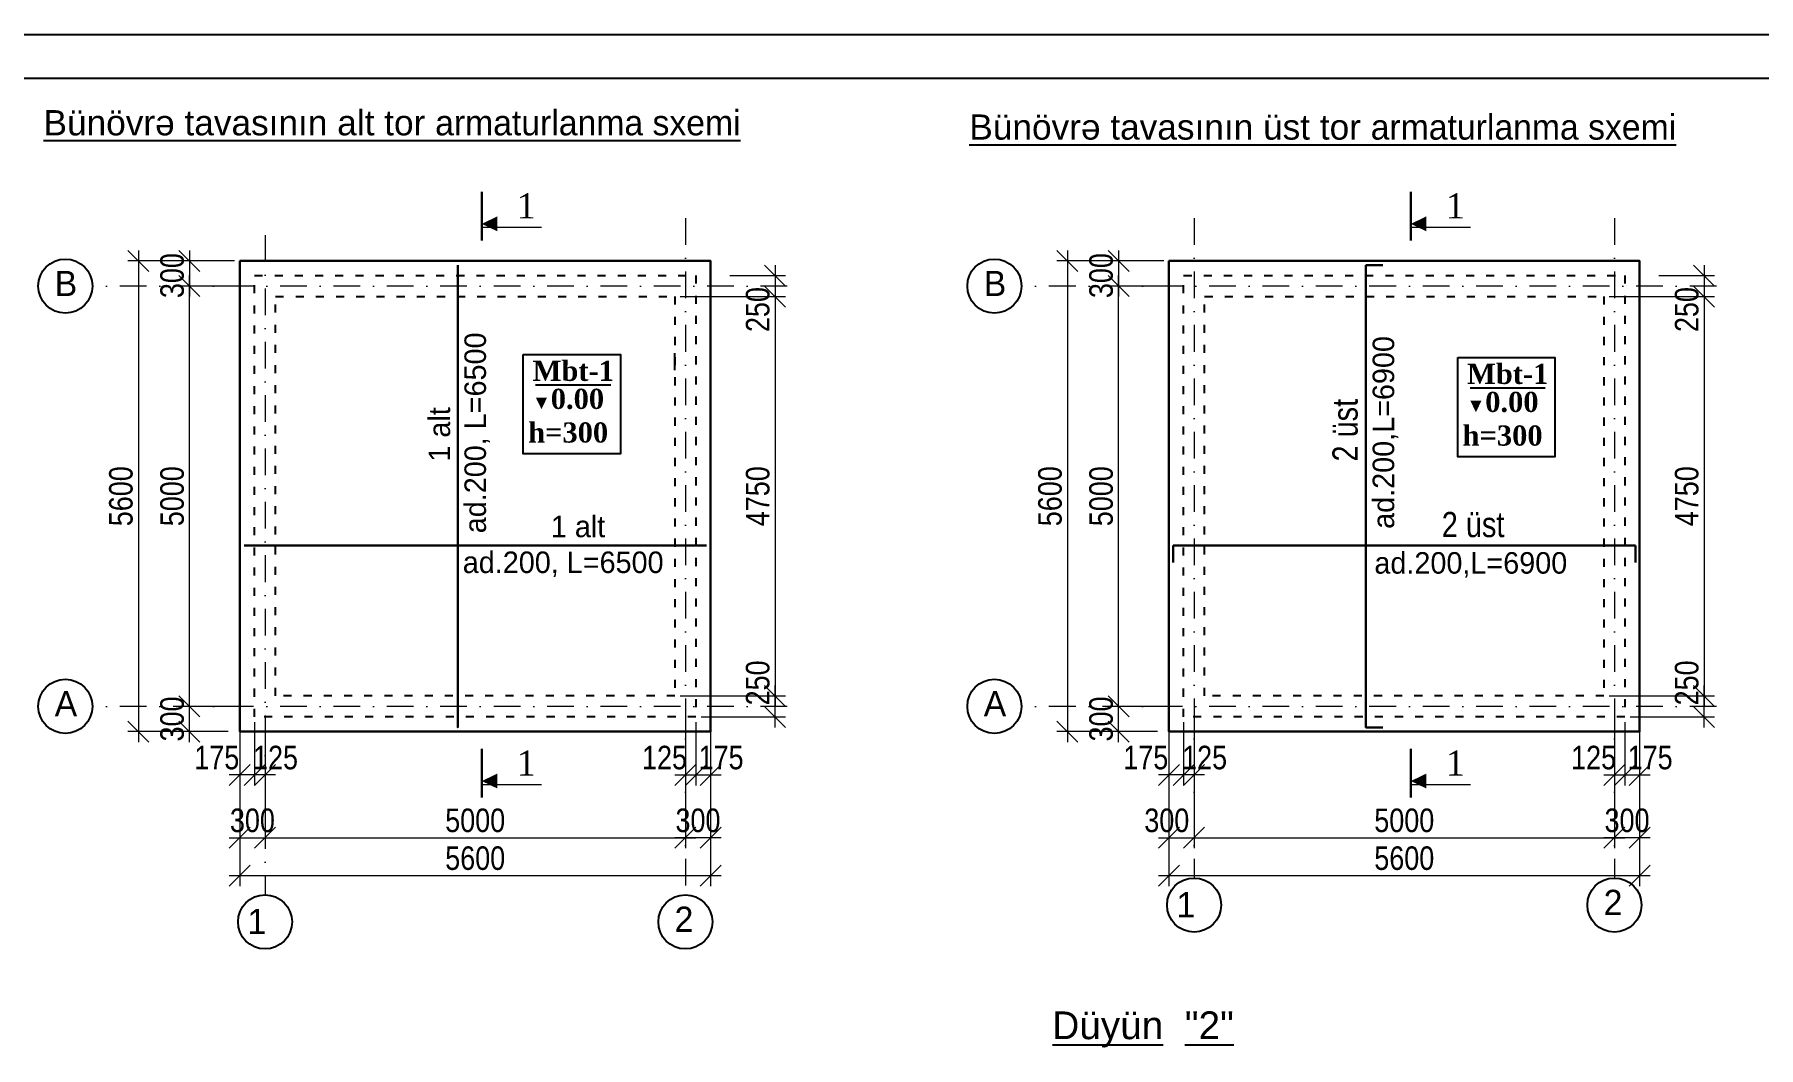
# Model space of a CAD drawing. Header units: millimetres. Extents: x 1067644 to 1117794, y -913136 to -692535.
# Drawn here: x 1078838 to 1099346, y -767472 to -755419 of the extents above; entities that cross this region are included whole.
import ezdxf

# ---------------------------------------------------------------- set-up
doc = ezdxf.new("R2010")
doc.units = ezdxf.units.MM
doc.linetypes.add('ACAD_ISO03W100', pattern=[30, 12, -18])
doc.linetypes.add('DASHDOT', pattern=[25.4, 12.7, -6.35, 0, -6.35])
for name, color, linetype, lineweight in [('111_Ном._пера__1', 7, 'Continuous', 100), ('Layer3', 7, 'Continuous', 13), ('РАЗМЕРЫ', 80, 'Continuous', 9)]:
    doc.layers.add(name, color=color, linetype=linetype, lineweight=lineweight)
doc.layers.add('Annotation - Text', color=7, linetype='Continuous')
doc.styles.get("Standard").update_dxf_attribs({"font": 'a3ar(la).ttf'})
doc.styles.add('style3', font='ARIAAL_.TTF', dxfattribs={"height": 300})
doc.styles.add('style6', font='ARIALN.TTF', dxfattribs={"height": 300})
doc.styles.add('Times New Roman', font='times.ttf')
doc.styles.add('yazitipi', font='ARIALN.TTF')
doc.styles.add('СГЕНЕРИР_СТИЛЬ_3', font='a3ar(la).ttf')
doc.dimstyles.new('sevda', dxfattribs={"dimscale": 100, "dimtxt": 2.8, "dimasz": 2.5, "dimexe": 1.25, "dimexo": 0.625, "dimtad": 1, "dimtxsty": 'yazitipi', "dimblk": 'OBLIQUE', "dimcen": 2.5, "dimdle": 1.25, "dimclrd": 253, "dimclre": 253, "dimclrt": 73, "dimaunit": 1, "dimadec": 3, "dimazin": 0, "dimtfac": 1, "dimtmove": 1, "dimatfit": 3, "dimfxl": 1, "dimlwd": 13, "dimlwe": 13, "dimarcsym": 0})

# ---------------------------------------------------------------- blocks, each defined once
blk = doc.blocks.new('_Oblique')
at = {"color": 0, "linetype": 'ByBlock', "lineweight": -2}
blk.add_line((-0.5, -0.5), (0.5, 0.5), dxfattribs=at)
blk = doc.blocks.new('*D29')
at = {"color": 253, "lineweight": 13, "ltscale": 5, "transparency": 16777216}
for p, q in [((1081580, -763775), (1081580, -765102)), ((1086580, -763775), (1086580, -765102)), ((1081455, -764977), (1086705, -764977))]:
    blk.add_line(p, q, dxfattribs=at)
at = {"layer": 'Defpoints', "color": 0, "ltscale": 5, "transparency": 16777216}
for p in [(1081580, -763713), (1086580, -763713), (1086580, -764977)]:
    blk.add_point(p, dxfattribs=at)
at = {"color": 253, "lineweight": 13, "ltscale": 5, "transparency": 16777216, "xscale": 250, "yscale": 250, "zscale": 250, "rotation": 180}
blk.add_blockref('_Oblique', (1081580, -764977), dxfattribs=at)
at = {"color": 253, "lineweight": 13, "ltscale": 5, "transparency": 16777216, "xscale": 250, "yscale": 250, "zscale": 250}
blk.add_blockref('_Oblique', (1086580, -764977), dxfattribs=at)
at = {"color": 73, "ltscale": 5, "transparency": 16777216, "insert": (1084080, -764771), "char_height": 280, "attachment_point": 5, "style": 'yazitipi'}
blk.add_mtext('5000', dxfattribs=at)
blk = doc.blocks.new('*D30')
at = {"color": 253, "lineweight": 13, "ltscale": 15, "transparency": 16777216}
for p, q in [((1080681, -763538), (1080681, -758288)), ((1081218, -758413), (1080556, -758413)), ((1081218, -763413), (1080556, -763413))]:
    blk.add_line(p, q, dxfattribs=at)
at = {"layer": 'Defpoints', "color": 0, "ltscale": 15, "transparency": 16777216}
for p in [(1080681, -758413), (1081280, -758413), (1081280, -763413)]:
    blk.add_point(p, dxfattribs=at)
at = {"color": 253, "lineweight": 13, "ltscale": 15, "transparency": 16777216, "xscale": 250, "yscale": 250, "zscale": 250}
for p, rotation in [((1080681, -758413), 90), ((1080681, -763413), 270)]:
    blk.add_blockref('_Oblique', p, dxfattribs=dict(at, rotation=rotation))
at = {"color": 73, "ltscale": 15, "transparency": 16777216, "insert": (1080476, -760913), "char_height": 280, "attachment_point": 5, "rotation": 90, "style": 'yazitipi'}
blk.add_mtext('5000', dxfattribs=at)
blk = doc.blocks.new('*D31')
at = {"color": 253, "lineweight": 13, "ltscale": 15, "transparency": 16777216}
for p, q in [((1080681, -763838), (1080681, -763288)), ((1081080, -763413), (1080556, -763413)), ((1081143, -763713), (1080556, -763713))]:
    blk.add_line(p, q, dxfattribs=at)
at = {"layer": 'Defpoints', "color": 0, "ltscale": 15, "transparency": 16777216}
for p in [(1080681, -763413), (1081143, -763413), (1081205, -763713)]:
    blk.add_point(p, dxfattribs=at)
at = {"color": 253, "lineweight": 13, "ltscale": 15, "transparency": 16777216, "xscale": 250, "yscale": 250, "zscale": 250}
for p, rotation in [((1080681, -763413), 90), ((1080681, -763713), 270)]:
    blk.add_blockref('_Oblique', p, dxfattribs=dict(at, rotation=rotation))
at = {"color": 73, "ltscale": 15, "transparency": 16777216, "insert": (1080476, -763563), "char_height": 280, "attachment_point": 5, "rotation": 90, "style": 'yazitipi'}
blk.add_mtext('300', dxfattribs=at)
blk = doc.blocks.new('*D32')
at = {"color": 253, "lineweight": 13, "ltscale": 15, "transparency": 16777216}
for p, q in [((1081280, -763775), (1081280, -765102)), ((1081580, -763775), (1081580, -765102)), ((1081155, -764977), (1081705, -764977))]:
    blk.add_line(p, q, dxfattribs=at)
at = {"layer": 'Defpoints', "color": 0, "ltscale": 15, "transparency": 16777216}
for p in [(1081280, -763713), (1081580, -763713), (1081580, -764977)]:
    blk.add_point(p, dxfattribs=at)
at = {"color": 253, "lineweight": 13, "ltscale": 15, "transparency": 16777216, "xscale": 250, "yscale": 250, "zscale": 250, "rotation": 180}
blk.add_blockref('_Oblique', (1081280, -764977), dxfattribs=at)
at = {"color": 253, "lineweight": 13, "ltscale": 15, "transparency": 16777216, "xscale": 250, "yscale": 250, "zscale": 250}
blk.add_blockref('_Oblique', (1081580, -764977), dxfattribs=at)
at = {"color": 73, "ltscale": 15, "transparency": 16777216, "insert": (1081430, -764771), "char_height": 280, "attachment_point": 5, "style": 'yazitipi'}
blk.add_mtext('300', dxfattribs=at)
blk = doc.blocks.new('*D33')
at = {"color": 253, "lineweight": 13, "ltscale": 15, "transparency": 16777216}
for p, q in [((1086580, -763775), (1086580, -765102)), ((1086880, -763775), (1086880, -765102)), ((1087005, -764977), (1086455, -764977))]:
    blk.add_line(p, q, dxfattribs=at)
at = {"layer": 'Defpoints', "color": 0, "ltscale": 15, "transparency": 16777216}
for p in [(1086580, -763713), (1086880, -763713), (1086580, -764977)]:
    blk.add_point(p, dxfattribs=at)
at = {"color": 253, "lineweight": 13, "ltscale": 15, "transparency": 16777216, "xscale": 250, "yscale": 250, "zscale": 250, "rotation": 180}
blk.add_blockref('_Oblique', (1086580, -764977), dxfattribs=at)
at = {"color": 253, "lineweight": 13, "ltscale": 15, "transparency": 16777216, "xscale": 250, "yscale": 250, "zscale": 250}
blk.add_blockref('_Oblique', (1086880, -764977), dxfattribs=at)
at = {"color": 73, "ltscale": 15, "transparency": 16777216, "insert": (1086730, -764771), "char_height": 280, "attachment_point": 5, "style": 'yazitipi'}
blk.add_mtext('300', dxfattribs=at)
blk = doc.blocks.new('*D34')
at = {"color": 253, "lineweight": 13, "ltscale": 15, "transparency": 16777216}
for p, q in [((1080681, -757988), (1080681, -758538)), ((1081143, -758113), (1080556, -758113)), ((1081080, -758413), (1080556, -758413))]:
    blk.add_line(p, q, dxfattribs=at)
at = {"layer": 'Defpoints', "color": 0, "ltscale": 15, "transparency": 16777216}
for p in [(1081205, -758113), (1080681, -758413), (1081143, -758413)]:
    blk.add_point(p, dxfattribs=at)
at = {"color": 253, "lineweight": 13, "ltscale": 15, "transparency": 16777216, "xscale": 250, "yscale": 250, "zscale": 250}
for p, rotation in [((1080681, -758113), 90), ((1080681, -758413), 270)]:
    blk.add_blockref('_Oblique', p, dxfattribs=dict(at, rotation=rotation))
at = {"color": 73, "ltscale": 15, "transparency": 16777216, "insert": (1080476, -758288), "char_height": 280, "attachment_point": 5, "rotation": 90, "style": 'yazitipi'}
blk.add_mtext('300', dxfattribs=at)
blk = doc.blocks.new('*D35')
at = {"color": 253, "lineweight": 13, "ltscale": 15, "transparency": 16777216}
for p, q in [((1081280, -763775), (1081280, -765552)), ((1086880, -763775), (1086880, -765552)), ((1081155, -765427), (1087005, -765427))]:
    blk.add_line(p, q, dxfattribs=at)
at = {"layer": 'Defpoints', "color": 0, "ltscale": 15, "transparency": 16777216}
for p in [(1081280, -763713), (1086880, -763713), (1086880, -765427)]:
    blk.add_point(p, dxfattribs=at)
at = {"color": 253, "lineweight": 13, "ltscale": 15, "transparency": 16777216, "xscale": 250, "yscale": 250, "zscale": 250, "rotation": 180}
blk.add_blockref('_Oblique', (1081280, -765427), dxfattribs=at)
at = {"color": 253, "lineweight": 13, "ltscale": 15, "transparency": 16777216, "xscale": 250, "yscale": 250, "zscale": 250}
blk.add_blockref('_Oblique', (1086880, -765427), dxfattribs=at)
at = {"color": 73, "ltscale": 15, "transparency": 16777216, "insert": (1084080, -765221), "char_height": 280, "attachment_point": 5, "style": 'yazitipi'}
blk.add_mtext('5600', dxfattribs=at)
blk = doc.blocks.new('*D36')
at = {"color": 253, "lineweight": 13, "ltscale": 15, "transparency": 16777216}
for p, q in [((1087647, -758163), (1087647, -758663)), ((1087109, -758288), (1087772, -758288)), ((1086518, -758538), (1087772, -758538))]:
    blk.add_line(p, q, dxfattribs=at)
at = {"layer": 'Defpoints', "color": 0, "ltscale": 15, "transparency": 16777216}
for p in [(1087046, -758288), (1086455, -758538), (1087647, -758538)]:
    blk.add_point(p, dxfattribs=at)
at = {"color": 253, "lineweight": 13, "ltscale": 15, "transparency": 16777216, "xscale": 250, "yscale": 250, "zscale": 250}
for p, rotation in [((1087647, -758288), 90), ((1087647, -758538), 270)]:
    blk.add_blockref('_Oblique', p, dxfattribs=dict(at, rotation=rotation))
at = {"color": 73, "ltscale": 15, "transparency": 16777216, "insert": (1087442, -758692), "char_height": 280, "attachment_point": 5, "rotation": 90, "style": 'yazitipi'}
blk.add_mtext('250', dxfattribs=at)
blk = doc.blocks.new('*D37')
at = {"color": 253, "lineweight": 13, "ltscale": 15, "transparency": 16777216}
for p, q in [((1086518, -763288), (1087772, -763288)), ((1087647, -763663), (1087647, -763163)), ((1086768, -763538), (1087772, -763538))]:
    blk.add_line(p, q, dxfattribs=at)
at = {"layer": 'Defpoints', "color": 0, "ltscale": 15, "transparency": 16777216}
for p in [(1086455, -763288), (1087647, -763288), (1086705, -763538)]:
    blk.add_point(p, dxfattribs=at)
at = {"color": 253, "lineweight": 13, "ltscale": 15, "transparency": 16777216, "xscale": 250, "yscale": 250, "zscale": 250}
for p, rotation in [((1087647, -763288), 90), ((1087647, -763538), 270)]:
    blk.add_blockref('_Oblique', p, dxfattribs=dict(at, rotation=rotation))
at = {"color": 73, "ltscale": 15, "transparency": 16777216, "insert": (1087442, -763134), "char_height": 280, "attachment_point": 5, "rotation": 90, "style": 'yazitipi'}
blk.add_mtext('250', dxfattribs=at)
blk = doc.blocks.new('*D104')
at = {"color": 253, "lineweight": 13, "ltscale": 15, "transparency": 16777216}
for p, q in [((1087208, -758538), (1087772, -758538)), ((1087647, -758413), (1087647, -763413)), ((1087208, -763288), (1087772, -763288))]:
    blk.add_line(p, q, dxfattribs=at)
at = {"layer": 'Defpoints', "color": 0, "ltscale": 15, "transparency": 16777216}
for p in [(1087145, -758538), (1087145, -763288), (1087647, -763288)]:
    blk.add_point(p, dxfattribs=at)
at = {"color": 253, "lineweight": 13, "ltscale": 15, "transparency": 16777216, "xscale": 250, "yscale": 250, "zscale": 250}
for p, rotation in [((1087647, -758538), 90), ((1087647, -763288), 270)]:
    blk.add_blockref('_Oblique', p, dxfattribs=dict(at, rotation=rotation))
at = {"color": 73, "ltscale": 15, "transparency": 16777216, "insert": (1087442, -760913), "char_height": 280, "attachment_point": 5, "rotation": 90, "style": 'yazitipi'}
blk.add_mtext('4750', dxfattribs=at)
blk = doc.blocks.new('*D109')
at = {"color": 253, "lineweight": 13, "ltscale": 15, "transparency": 16777216}
for p, q in [((1080073, -757988), (1080073, -763838)), ((1081218, -758113), (1079948, -758113)), ((1080884, -763713), (1079948, -763713))]:
    blk.add_line(p, q, dxfattribs=at)
at = {"layer": 'Defpoints', "color": 0, "ltscale": 15, "transparency": 16777216}
for p in [(1081280, -758113), (1080073, -763713), (1080947, -763713)]:
    blk.add_point(p, dxfattribs=at)
at = {"color": 253, "lineweight": 13, "ltscale": 15, "transparency": 16777216, "xscale": 250, "yscale": 250, "zscale": 250}
for p, rotation in [((1080073, -758113), 90), ((1080073, -763713), 270)]:
    blk.add_blockref('_Oblique', p, dxfattribs=dict(at, rotation=rotation))
at = {"color": 73, "ltscale": 15, "transparency": 16777216, "insert": (1079867, -760913), "char_height": 280, "attachment_point": 5, "rotation": 90, "style": 'yazitipi'}
blk.add_mtext('5600', dxfattribs=at)
blk = doc.blocks.new('*D127')
at = {"color": 253, "lineweight": 13, "ltscale": 5, "transparency": 16777216}
for p, q in [((1092632, -763850), (1092632, -765102)), ((1097632, -763850), (1097632, -765102)), ((1092507, -764977), (1097757, -764977))]:
    blk.add_line(p, q, dxfattribs=at)
at = {"layer": 'Defpoints', "color": 0, "ltscale": 5, "transparency": 16777216}
for p in [(1092632, -763788), (1097632, -763788), (1097632, -764977)]:
    blk.add_point(p, dxfattribs=at)
at = {"color": 253, "lineweight": 13, "ltscale": 5, "transparency": 16777216, "xscale": 250, "yscale": 250, "zscale": 250, "rotation": 180}
blk.add_blockref('_Oblique', (1092632, -764977), dxfattribs=at)
at = {"color": 253, "lineweight": 13, "ltscale": 5, "transparency": 16777216, "xscale": 250, "yscale": 250, "zscale": 250}
blk.add_blockref('_Oblique', (1097632, -764977), dxfattribs=at)
at = {"color": 73, "ltscale": 5, "transparency": 16777216, "insert": (1095132, -764771), "char_height": 280, "attachment_point": 5, "style": 'yazitipi'}
blk.add_mtext('5000', dxfattribs=at)
blk = doc.blocks.new('*D128')
at = {"color": 253, "lineweight": 13, "ltscale": 15, "transparency": 16777216}
for p, q in [((1091733, -763538), (1091733, -758288)), ((1092270, -758413), (1091608, -758413)), ((1092270, -763413), (1091608, -763413))]:
    blk.add_line(p, q, dxfattribs=at)
at = {"layer": 'Defpoints', "color": 0, "ltscale": 15, "transparency": 16777216}
for p in [(1091733, -758413), (1092332, -758413), (1092332, -763413)]:
    blk.add_point(p, dxfattribs=at)
at = {"color": 253, "lineweight": 13, "ltscale": 15, "transparency": 16777216, "xscale": 250, "yscale": 250, "zscale": 250}
for p, rotation in [((1091733, -758413), 90), ((1091733, -763413), 270)]:
    blk.add_blockref('_Oblique', p, dxfattribs=dict(at, rotation=rotation))
at = {"color": 73, "ltscale": 15, "transparency": 16777216, "insert": (1091527, -760913), "char_height": 280, "attachment_point": 5, "rotation": 90, "style": 'yazitipi'}
blk.add_mtext('5000', dxfattribs=at)
blk = doc.blocks.new('*D129')
at = {"color": 253, "lineweight": 13, "ltscale": 15, "transparency": 16777216}
for p, q in [((1091733, -763838), (1091733, -763288)), ((1092132, -763413), (1091608, -763413)), ((1092195, -763713), (1091608, -763713))]:
    blk.add_line(p, q, dxfattribs=at)
at = {"layer": 'Defpoints', "color": 0, "ltscale": 15, "transparency": 16777216}
for p in [(1091733, -763413), (1092194, -763413), (1092257, -763713)]:
    blk.add_point(p, dxfattribs=at)
at = {"color": 253, "lineweight": 13, "ltscale": 15, "transparency": 16777216, "xscale": 250, "yscale": 250, "zscale": 250}
for p, rotation in [((1091733, -763413), 90), ((1091733, -763713), 270)]:
    blk.add_blockref('_Oblique', p, dxfattribs=dict(at, rotation=rotation))
at = {"color": 73, "ltscale": 15, "transparency": 16777216, "insert": (1091527, -763563), "char_height": 280, "attachment_point": 5, "rotation": 90, "style": 'yazitipi'}
blk.add_mtext('300', dxfattribs=at)
blk = doc.blocks.new('*D130')
at = {"color": 253, "lineweight": 13, "ltscale": 15, "transparency": 16777216}
for p, q in [((1092332, -764350), (1092332, -765102)), ((1092632, -764520), (1092632, -765102)), ((1092207, -764977), (1092757, -764977))]:
    blk.add_line(p, q, dxfattribs=at)
at = {"layer": 'Defpoints', "color": 0, "ltscale": 15, "transparency": 16777216}
for p in [(1092332, -764288), (1092632, -764457), (1092632, -764977)]:
    blk.add_point(p, dxfattribs=at)
at = {"color": 253, "lineweight": 13, "ltscale": 15, "transparency": 16777216, "xscale": 250, "yscale": 250, "zscale": 250, "rotation": 180}
blk.add_blockref('_Oblique', (1092332, -764977), dxfattribs=at)
at = {"color": 253, "lineweight": 13, "ltscale": 15, "transparency": 16777216, "xscale": 250, "yscale": 250, "zscale": 250}
blk.add_blockref('_Oblique', (1092632, -764977), dxfattribs=at)
at = {"color": 73, "ltscale": 15, "transparency": 16777216, "insert": (1092307, -764771), "char_height": 280, "attachment_point": 5, "style": 'yazitipi'}
blk.add_mtext('300', dxfattribs=at)
blk = doc.blocks.new('*D131')
at = {"color": 253, "lineweight": 13, "ltscale": 15, "transparency": 16777216}
for p, q in [((1097632, -764520), (1097632, -765102)), ((1097932, -764350), (1097932, -765102)), ((1098057, -764977), (1097507, -764977))]:
    blk.add_line(p, q, dxfattribs=at)
at = {"layer": 'Defpoints', "color": 0, "ltscale": 15, "transparency": 16777216}
for p in [(1097932, -764288), (1097632, -764457), (1097632, -764977)]:
    blk.add_point(p, dxfattribs=at)
at = {"color": 253, "lineweight": 13, "ltscale": 15, "transparency": 16777216, "xscale": 250, "yscale": 250, "zscale": 250, "rotation": 180}
blk.add_blockref('_Oblique', (1097632, -764977), dxfattribs=at)
at = {"color": 253, "lineweight": 13, "ltscale": 15, "transparency": 16777216, "xscale": 250, "yscale": 250, "zscale": 250}
blk.add_blockref('_Oblique', (1097932, -764977), dxfattribs=at)
at = {"color": 73, "ltscale": 15, "transparency": 16777216, "insert": (1097782, -764771), "char_height": 280, "attachment_point": 5, "style": 'yazitipi'}
blk.add_mtext('300', dxfattribs=at)
blk = doc.blocks.new('*D132')
at = {"color": 253, "lineweight": 13, "ltscale": 15, "transparency": 16777216}
for p, q in [((1091733, -757988), (1091733, -758538)), ((1092195, -758113), (1091608, -758113)), ((1092132, -758413), (1091608, -758413))]:
    blk.add_line(p, q, dxfattribs=at)
at = {"layer": 'Defpoints', "color": 0, "ltscale": 15, "transparency": 16777216}
for p in [(1092257, -758113), (1091733, -758413), (1092194, -758413)]:
    blk.add_point(p, dxfattribs=at)
at = {"color": 253, "lineweight": 13, "ltscale": 15, "transparency": 16777216, "xscale": 250, "yscale": 250, "zscale": 250}
for p, rotation in [((1091733, -758113), 90), ((1091733, -758413), 270)]:
    blk.add_blockref('_Oblique', p, dxfattribs=dict(at, rotation=rotation))
at = {"color": 73, "ltscale": 15, "transparency": 16777216, "insert": (1091527, -758288), "char_height": 280, "attachment_point": 5, "rotation": 90, "style": 'yazitipi'}
blk.add_mtext('300', dxfattribs=at)
blk = doc.blocks.new('*D133')
at = {"color": 253, "lineweight": 13, "ltscale": 15, "transparency": 16777216}
for p, q in [((1092332, -764350), (1092332, -765552)), ((1097932, -764350), (1097932, -765552)), ((1092207, -765427), (1098057, -765427))]:
    blk.add_line(p, q, dxfattribs=at)
at = {"layer": 'Defpoints', "color": 0, "ltscale": 15, "transparency": 16777216}
for p in [(1092332, -764288), (1097932, -764288), (1097932, -765427)]:
    blk.add_point(p, dxfattribs=at)
at = {"color": 253, "lineweight": 13, "ltscale": 15, "transparency": 16777216, "xscale": 250, "yscale": 250, "zscale": 250, "rotation": 180}
blk.add_blockref('_Oblique', (1092332, -765427), dxfattribs=at)
at = {"color": 253, "lineweight": 13, "ltscale": 15, "transparency": 16777216, "xscale": 250, "yscale": 250, "zscale": 250}
blk.add_blockref('_Oblique', (1097932, -765427), dxfattribs=at)
at = {"color": 73, "ltscale": 15, "transparency": 16777216, "insert": (1095132, -765221), "char_height": 280, "attachment_point": 5, "style": 'yazitipi'}
blk.add_mtext('5600', dxfattribs=at)
blk = doc.blocks.new('*D134')
at = {"color": 253, "lineweight": 13, "ltscale": 15, "transparency": 16777216}
for p, q in [((1098699, -758163), (1098699, -758663)), ((1098160, -758288), (1098824, -758288)), ((1097570, -758538), (1098824, -758538))]:
    blk.add_line(p, q, dxfattribs=at)
at = {"layer": 'Defpoints', "color": 0, "ltscale": 15, "transparency": 16777216}
for p in [(1098098, -758288), (1097507, -758538), (1098699, -758538)]:
    blk.add_point(p, dxfattribs=at)
at = {"color": 253, "lineweight": 13, "ltscale": 15, "transparency": 16777216, "xscale": 250, "yscale": 250, "zscale": 250}
for p, rotation in [((1098699, -758288), 90), ((1098699, -758538), 270)]:
    blk.add_blockref('_Oblique', p, dxfattribs=dict(at, rotation=rotation))
at = {"color": 73, "ltscale": 15, "transparency": 16777216, "insert": (1098493, -758692), "char_height": 280, "attachment_point": 5, "rotation": 90, "style": 'yazitipi'}
blk.add_mtext('250', dxfattribs=at)
blk = doc.blocks.new('*D135')
at = {"color": 253, "lineweight": 13, "ltscale": 15, "transparency": 16777216}
for p, q in [((1097570, -763288), (1098824, -763288)), ((1098699, -763663), (1098699, -763163)), ((1097820, -763538), (1098824, -763538))]:
    blk.add_line(p, q, dxfattribs=at)
at = {"layer": 'Defpoints', "color": 0, "ltscale": 15, "transparency": 16777216}
for p in [(1097507, -763288), (1098699, -763288), (1097757, -763538)]:
    blk.add_point(p, dxfattribs=at)
at = {"color": 253, "lineweight": 13, "ltscale": 15, "transparency": 16777216, "xscale": 250, "yscale": 250, "zscale": 250}
for p, rotation in [((1098699, -763288), 90), ((1098699, -763538), 270)]:
    blk.add_blockref('_Oblique', p, dxfattribs=dict(at, rotation=rotation))
at = {"color": 73, "ltscale": 15, "transparency": 16777216, "insert": (1098493, -763134), "char_height": 280, "attachment_point": 5, "rotation": 90, "style": 'yazitipi'}
blk.add_mtext('250', dxfattribs=at)
blk = doc.blocks.new('*D136')
at = {"color": 253, "lineweight": 13, "ltscale": 15, "transparency": 16777216}
for p, q in [((1098259, -758538), (1098824, -758538)), ((1098699, -758413), (1098699, -763413)), ((1098259, -763288), (1098824, -763288))]:
    blk.add_line(p, q, dxfattribs=at)
at = {"layer": 'Defpoints', "color": 0, "ltscale": 15, "transparency": 16777216}
for p in [(1098197, -758538), (1098197, -763288), (1098699, -763288)]:
    blk.add_point(p, dxfattribs=at)
at = {"color": 253, "lineweight": 13, "ltscale": 15, "transparency": 16777216, "xscale": 250, "yscale": 250, "zscale": 250}
for p, rotation in [((1098699, -758538), 90), ((1098699, -763288), 270)]:
    blk.add_blockref('_Oblique', p, dxfattribs=dict(at, rotation=rotation))
at = {"color": 73, "ltscale": 15, "transparency": 16777216, "insert": (1098493, -760913), "char_height": 280, "attachment_point": 5, "rotation": 90, "style": 'yazitipi'}
blk.add_mtext('4750', dxfattribs=at)
blk = doc.blocks.new('*D137')
at = {"color": 253, "lineweight": 13, "ltscale": 15, "transparency": 16777216}
for p, q in [((1091124, -757988), (1091124, -763838)), ((1092270, -758113), (1090999, -758113)), ((1091936, -763713), (1090999, -763713))]:
    blk.add_line(p, q, dxfattribs=at)
at = {"layer": 'Defpoints', "color": 0, "ltscale": 15, "transparency": 16777216}
for p in [(1092332, -758113), (1091124, -763713), (1091998, -763713)]:
    blk.add_point(p, dxfattribs=at)
at = {"color": 253, "lineweight": 13, "ltscale": 15, "transparency": 16777216, "xscale": 250, "yscale": 250, "zscale": 250}
for p, rotation in [((1091124, -758113), 90), ((1091124, -763713), 270)]:
    blk.add_blockref('_Oblique', p, dxfattribs=dict(at, rotation=rotation))
at = {"color": 73, "ltscale": 15, "transparency": 16777216, "insert": (1090919, -760913), "char_height": 280, "attachment_point": 5, "rotation": 90, "style": 'yazitipi'}
blk.add_mtext('5600', dxfattribs=at)
blk = doc.blocks.new('*D138')
at = {"color": 253, "lineweight": 13, "ltscale": 15, "transparency": 16777216}
for p, q in [((1081280, -763600), (1081280, -764354)), ((1081455, -763600), (1081455, -764354)), ((1081580, -764229), (1081155, -764229))]:
    blk.add_line(p, q, dxfattribs=at)
at = {"layer": 'Defpoints', "color": 0, "ltscale": 15, "transparency": 16777216}
for p in [(1081280, -763538), (1081455, -763538), (1081280, -764229)]:
    blk.add_point(p, dxfattribs=at)
at = {"color": 253, "lineweight": 13, "ltscale": 15, "transparency": 16777216, "xscale": 250, "yscale": 250, "zscale": 250, "rotation": 180}
blk.add_blockref('_Oblique', (1081280, -764229), dxfattribs=at)
at = {"color": 253, "lineweight": 13, "ltscale": 15, "transparency": 16777216, "xscale": 250, "yscale": 250, "zscale": 250}
blk.add_blockref('_Oblique', (1081455, -764229), dxfattribs=at)
at = {"color": 73, "ltscale": 15, "transparency": 16777216, "insert": (1081006, -764024), "char_height": 280, "attachment_point": 5, "style": 'yazitipi'}
blk.add_mtext('175', dxfattribs=at)
blk = doc.blocks.new('*D139')
at = {"color": 253, "lineweight": 13, "ltscale": 15, "transparency": 16777216}
for p, q in [((1081580, -763600), (1081580, -764354)), ((1081455, -763775), (1081455, -764354)), ((1081705, -764229), (1081330, -764229))]:
    blk.add_line(p, q, dxfattribs=at)
at = {"layer": 'Defpoints', "color": 0, "ltscale": 15, "transparency": 16777216}
for p in [(1081455, -763713), (1081580, -763538), (1081455, -764229)]:
    blk.add_point(p, dxfattribs=at)
at = {"color": 253, "lineweight": 13, "ltscale": 15, "transparency": 16777216, "xscale": 250, "yscale": 250, "zscale": 250, "rotation": 180}
blk.add_blockref('_Oblique', (1081455, -764229), dxfattribs=at)
at = {"color": 253, "lineweight": 13, "ltscale": 15, "transparency": 16777216, "xscale": 250, "yscale": 250, "zscale": 250}
blk.add_blockref('_Oblique', (1081580, -764229), dxfattribs=at)
at = {"color": 73, "ltscale": 15, "transparency": 16777216, "insert": (1081705, -764024), "char_height": 280, "attachment_point": 5, "style": 'yazitipi'}
blk.add_mtext('125', dxfattribs=at)
blk = doc.blocks.new('*D140')
at = {"color": 253, "lineweight": 13, "ltscale": 15, "transparency": 16777216}
for p, q in [((1086705, -763600), (1086705, -764354)), ((1086880, -763600), (1086880, -764354)), ((1086580, -764229), (1087005, -764229))]:
    blk.add_line(p, q, dxfattribs=at)
at = {"layer": 'Defpoints', "color": 0, "ltscale": 15, "transparency": 16777216}
for p in [(1086705, -763538), (1086880, -763538), (1086880, -764229)]:
    blk.add_point(p, dxfattribs=at)
at = {"color": 253, "lineweight": 13, "ltscale": 15, "transparency": 16777216, "xscale": 250, "yscale": 250, "zscale": 250, "rotation": 180}
blk.add_blockref('_Oblique', (1086705, -764229), dxfattribs=at)
at = {"color": 253, "lineweight": 13, "ltscale": 15, "transparency": 16777216, "xscale": 250, "yscale": 250, "zscale": 250}
blk.add_blockref('_Oblique', (1086880, -764229), dxfattribs=at)
at = {"color": 73, "ltscale": 15, "transparency": 16777216, "insert": (1087005, -764024), "char_height": 280, "attachment_point": 5, "style": 'yazitipi'}
blk.add_mtext('175', dxfattribs=at)
blk = doc.blocks.new('*D141')
at = {"color": 253, "lineweight": 13, "ltscale": 15, "transparency": 16777216}
for p, q in [((1086580, -763600), (1086580, -764354)), ((1086705, -763775), (1086705, -764354)), ((1086455, -764229), (1086830, -764229))]:
    blk.add_line(p, q, dxfattribs=at)
at = {"layer": 'Defpoints', "color": 0, "ltscale": 15, "transparency": 16777216}
for p in [(1086580, -763538), (1086705, -763713), (1086705, -764229)]:
    blk.add_point(p, dxfattribs=at)
at = {"color": 253, "lineweight": 13, "ltscale": 15, "transparency": 16777216, "xscale": 250, "yscale": 250, "zscale": 250, "rotation": 180}
blk.add_blockref('_Oblique', (1086580, -764229), dxfattribs=at)
at = {"color": 253, "lineweight": 13, "ltscale": 15, "transparency": 16777216, "xscale": 250, "yscale": 250, "zscale": 250}
blk.add_blockref('_Oblique', (1086705, -764229), dxfattribs=at)
at = {"color": 73, "ltscale": 15, "transparency": 16777216, "insert": (1086332, -764024), "char_height": 280, "attachment_point": 5, "style": 'yazitipi'}
blk.add_mtext('125', dxfattribs=at)
blk = doc.blocks.new('*D146')
at = {"color": 253, "lineweight": 13, "ltscale": 15, "transparency": 16777216}
for p, q in [((1092332, -763600), (1092332, -764354)), ((1092507, -763600), (1092507, -764354)), ((1092632, -764229), (1092207, -764229))]:
    blk.add_line(p, q, dxfattribs=at)
at = {"layer": 'Defpoints', "color": 0, "ltscale": 15, "transparency": 16777216}
for p in [(1092332, -763538), (1092507, -763538), (1092332, -764229)]:
    blk.add_point(p, dxfattribs=at)
at = {"color": 253, "lineweight": 13, "ltscale": 15, "transparency": 16777216, "xscale": 250, "yscale": 250, "zscale": 250, "rotation": 180}
blk.add_blockref('_Oblique', (1092332, -764229), dxfattribs=at)
at = {"color": 253, "lineweight": 13, "ltscale": 15, "transparency": 16777216, "xscale": 250, "yscale": 250, "zscale": 250}
blk.add_blockref('_Oblique', (1092507, -764229), dxfattribs=at)
at = {"color": 73, "ltscale": 15, "transparency": 16777216, "insert": (1092057, -764024), "char_height": 280, "attachment_point": 5, "style": 'yazitipi'}
blk.add_mtext('175', dxfattribs=at)
blk = doc.blocks.new('*D143')
at = {"color": 253, "lineweight": 13, "ltscale": 15, "transparency": 16777216}
for p, q in [((1092632, -763600), (1092632, -764354)), ((1092507, -763775), (1092507, -764354)), ((1092757, -764229), (1092382, -764229))]:
    blk.add_line(p, q, dxfattribs=at)
at = {"layer": 'Defpoints', "color": 0, "ltscale": 15, "transparency": 16777216}
for p in [(1092507, -763713), (1092632, -763538), (1092507, -764229)]:
    blk.add_point(p, dxfattribs=at)
at = {"color": 253, "lineweight": 13, "ltscale": 15, "transparency": 16777216, "xscale": 250, "yscale": 250, "zscale": 250, "rotation": 180}
blk.add_blockref('_Oblique', (1092507, -764229), dxfattribs=at)
at = {"color": 253, "lineweight": 13, "ltscale": 15, "transparency": 16777216, "xscale": 250, "yscale": 250, "zscale": 250}
blk.add_blockref('_Oblique', (1092632, -764229), dxfattribs=at)
at = {"color": 73, "ltscale": 15, "transparency": 16777216, "insert": (1092757, -764024), "char_height": 280, "attachment_point": 5, "style": 'yazitipi'}
blk.add_mtext('125', dxfattribs=at)
blk = doc.blocks.new('*D144')
at = {"color": 253, "lineweight": 13, "ltscale": 15, "transparency": 16777216}
for p, q in [((1097757, -763600), (1097757, -764354)), ((1097932, -763600), (1097932, -764354)), ((1097632, -764229), (1098057, -764229))]:
    blk.add_line(p, q, dxfattribs=at)
at = {"layer": 'Defpoints', "color": 0, "ltscale": 15, "transparency": 16777216}
for p in [(1097757, -763538), (1097932, -763538), (1097932, -764229)]:
    blk.add_point(p, dxfattribs=at)
at = {"color": 253, "lineweight": 13, "ltscale": 15, "transparency": 16777216, "xscale": 250, "yscale": 250, "zscale": 250, "rotation": 180}
blk.add_blockref('_Oblique', (1097757, -764229), dxfattribs=at)
at = {"color": 253, "lineweight": 13, "ltscale": 15, "transparency": 16777216, "xscale": 250, "yscale": 250, "zscale": 250}
blk.add_blockref('_Oblique', (1097932, -764229), dxfattribs=at)
at = {"color": 73, "ltscale": 15, "transparency": 16777216, "insert": (1098057, -764024), "char_height": 280, "attachment_point": 5, "style": 'yazitipi'}
blk.add_mtext('175', dxfattribs=at)
blk = doc.blocks.new('*D145')
at = {"color": 253, "lineweight": 13, "ltscale": 15, "transparency": 16777216}
for p, q in [((1097632, -763600), (1097632, -764354)), ((1097757, -763775), (1097757, -764354)), ((1097507, -764229), (1097882, -764229))]:
    blk.add_line(p, q, dxfattribs=at)
at = {"layer": 'Defpoints', "color": 0, "ltscale": 15, "transparency": 16777216}
for p in [(1097632, -763538), (1097757, -763713), (1097757, -764229)]:
    blk.add_point(p, dxfattribs=at)
at = {"color": 253, "lineweight": 13, "ltscale": 15, "transparency": 16777216, "xscale": 250, "yscale": 250, "zscale": 250, "rotation": 180}
blk.add_blockref('_Oblique', (1097632, -764229), dxfattribs=at)
at = {"color": 253, "lineweight": 13, "ltscale": 15, "transparency": 16777216, "xscale": 250, "yscale": 250, "zscale": 250}
blk.add_blockref('_Oblique', (1097757, -764229), dxfattribs=at)
at = {"color": 73, "ltscale": 15, "transparency": 16777216, "insert": (1097384, -764024), "char_height": 280, "attachment_point": 5, "style": 'yazitipi'}
blk.add_mtext('125', dxfattribs=at)
blk = doc.blocks.new('ntnntyht')
at = {"lineweight": 25}
blk.add_line((1961564, -20955), (2003567, -20955), dxfattribs=at)
at = {"lineweight": 25, "ltscale": 15}
blk.add_line((2003045, -21477), (1963653, -21477), dxfattribs=at)

msp = doc.modelspace()

# ---------------------------------------------------------------- linework, layer by layer
at = {"linetype": 'DASHDOT', "lineweight": 15, "ltscale": 25}
for p, q in [((1086580.483, -757605.378), (1086580.483, -765655.554)), ((1092632.078, -757605.378), (1092632.078, -765455.554)), ((1097632.078, -757605.378), (1097632.078, -765455.554)), ((1081580.483, -757805.378), (1081580.483, -765655.554)), ((1087792.835, -758412.817), (1079526.688, -758412.817)), ((1087792.835, -758412.817), (1079526.688, -758412.817)), ((1098844.43, -758412.817), (1090578.283, -758412.817)), ((1098844.43, -758412.817), (1090578.283, -758412.817)), ((1087792.835, -763412.817), (1079526.688, -763412.817)), ((1098844.43, -763412.817), (1090578.283, -763412.817))]:
    msp.add_line(p, q, dxfattribs=at)
at = {"color": 2, "lineweight": 30, "ltscale": 15}
for p, q in [((1094675.135, -758162.817), (1094875.135, -758162.817)), ((1081330.483, -761500.605), (1086830.483, -761500.605)), ((1092382.078, -761499.868), (1097882.078, -761499.868)), ((1092382.078, -761499.868), (1092382.078, -761699.868)), ((1097882.078, -761499.868), (1097882.078, -761699.868)), ((1094675.135, -763662.817), (1094875.135, -763662.817))]:
    msp.add_line(p, q, dxfattribs=at)
at = {"ltscale": 15}
msp.add_line((1086455.483, -759412.817), (1086455.483, -759212.817), dxfattribs=at)
at = {"lineweight": 30, "ltscale": 15}
for points in [[(1081280.483, -758112.817), (1086880.483, -758112.817), (1086880.483, -763712.817), (1081280.483, -763712.817)], [(1092332.078, -758112.817), (1097932.078, -758112.817), (1097932.078, -763712.817), (1092332.078, -763712.817)]]:
    msp.add_lwpolyline(points, close=True, dxfattribs=at)
at = {"color": 2, "lineweight": 30, "ltscale": 15}
for points in [[(1083873.54, -758162.817), (1083873.54, -763662.817), (1083873.54, -763662.817), (1083873.54, -763662.817)], [(1094675.135, -758162.817), (1094675.135, -763662.817), (1094675.135, -763662.817), (1094675.135, -763662.817)]]:
    msp.add_lwpolyline(points, dxfattribs=at)
at = {"color": 71, "linetype": 'ACAD_ISO03W100', "lineweight": 25, "ltscale": 8}
for points in [[(1086705.483, -763537.817), (1081455.483, -763537.817), (1081455.483, -758287.817), (1086705.483, -758287.817), (1086705.483, -763537.817)], [(1097757.078, -763537.817), (1092507.078, -763537.817), (1092507.078, -758287.817), (1097757.078, -758287.817), (1097757.078, -763537.817)], [(1086455.483, -763287.817), (1081705.483, -763287.817), (1081705.483, -758537.817), (1086455.483, -758537.817), (1086455.483, -763287.817)], [(1097507.078, -763287.817), (1092757.078, -763287.817), (1092757.078, -758537.817), (1097507.078, -758537.817), (1097507.078, -763287.817)]]:
    msp.add_lwpolyline(points, dxfattribs=at)
at = {"ltscale": 15}
for points in [[(1084651.937, -759227.478), (1085808.91, -759227.478), (1085808.91, -760408.044), (1084651.937, -760408.044)], [(1095767.689, -759263.724), (1096924.662, -759263.724), (1096924.662, -760444.29), (1095767.689, -760444.29)]]:
    msp.add_lwpolyline(points, close=True, dxfattribs=at)
at = {"ltscale": 2}
for centre in [(1079204.962, -758412.817), (1090256.558, -758412.817), (1079204.962, -763412.817), (1090256.558, -763412.817), (1092632.078, -765777.28), (1097632.078, -765777.28), (1081580.483, -765977.28), (1086580.483, -765977.28)]:
    msp.add_circle(centre, 321.726, dxfattribs=at)
at = {"layer": 'Annotation - Text', "color": 7, "lineweight": 30, "ltscale": 20}
for p, q in [((1084158.186, -757290.534), (1084158.186, -757869.185)), ((1095209.781, -757290.534), (1095209.781, -757869.185)), ((1084158.186, -763919.851), (1084158.186, -764498.502)), ((1095209.781, -763919.851), (1095209.781, -764498.502))]:
    msp.add_line(p, q, dxfattribs=at)
at = {"layer": 'Annotation - Text', "color": 7, "lineweight": 13, "ltscale": 20}
for p, q in [((1084868.033, -757717.327), (1084158.186, -757717.327)), ((1095919.628, -757717.327), (1095209.781, -757717.327)), ((1084868.033, -764346.644), (1084158.186, -764346.644)), ((1095919.628, -764346.644), (1095209.781, -764346.644))]:
    msp.add_line(p, q, dxfattribs=at)
at = {"layer": 'Annotation - Text', "lineweight": 13, "ltscale": 20}
for p, q in [((1084714.649, -757717.327), (1084158.186, -757717.327)), ((1095766.244, -757717.327), (1095209.781, -757717.327)), ((1084714.649, -764346.644), (1084158.186, -764346.644)), ((1095766.244, -764346.644), (1095209.781, -764346.644))]:
    msp.add_line(p, q, dxfattribs=at)
at = {"layer": 'РАЗМЕРЫ', "color": 0, "linetype": 'ByBlock', "lineweight": -2}
for points in [[(1084798.765, -759588.921), (1085692.909, -759588.921)], [(1095914.517, -759625.167), (1096808.661, -759625.167)]]:
    msp.add_lwpolyline(points, dxfattribs=at)

# ---------------------------------------------------------------- block references
at = {"color": 3, "xscale": 1.004925508461463, "yscale": 1.004925508461463, "zscale": 1.004925508461463}
msp.add_blockref('ntnntyht', (-895641.897, -734361.285), dxfattribs=at)

# ---------------------------------------------------------------- texts
at = {"color": 0, "lineweight": 30, "ltscale": 20, "char_height": 300, "attachment_point": 1}
for insert in [(1084574.307, -757307.863), (1095625.902, -757307.863), (1084574.307, -763937.18), (1095625.902, -763937.18)]:
    msp.add_mtext('{\\fTimes New Roman|b0|i0|c0|p18;1}', dxfattribs=dict(at, insert=insert))
at = {"ltscale": 2, "char_height": 300, "width": 6406.56045, "attachment_point": 3, "style": 'style3'}
for s, insert in [('B', (1079345.604, -758231.432)), ('B', (1090397.199, -758231.432)), ('A', (1079345.604, -763231.432)), ('A', (1090397.199, -763231.432)), ('1', (1092645.223, -765622.568)), ('2', (1097726.727, -765595.895)), ('1', (1081593.628, -765822.568)), ('2', (1086675.132, -765795.895))]:
    msp.add_mtext(s, dxfattribs=dict(at, insert=insert))
at = {"layer": '111_Ном._пера__1', "linetype": 'Continuous', "lineweight": 13}
for s, height, style, p in [('ad.200, L=6500', 256, 'СГЕНЕРИР_СТИЛЬ_3', (1084208.322, -761353.706)), ('ad.200,L=6900', 256, 'СГЕНЕРИР_СТИЛЬ_3', (1095011.947, -761301.149)), ('2 üst', 300, 'style6', (1094577.461, -760499.867)), ('1 alt', 256, 'СГЕНЕРИР_СТИЛЬ_3', (1083781.943, -760501.193))]:
    msp.add_text(s, height=height, rotation=90, dxfattribs=dict(at, style=style)).set_placement(p)
for s, height, style, p in [('1 alt', 256, 'СГЕНЕРИР_СТИЛЬ_3', (1084980.445, -761400.516)), ('2 üst', 300, 'style6', (1095577.818, -761399.786)), ('ad.200, L=6500', 256, 'СГЕНЕРИР_СТИЛЬ_3', (1083932.088, -761826.895)), ('ad.200,L=6900', 256, 'СГЕНЕРИР_СТИЛЬ_3', (1094776.536, -761834.272))]:
    msp.add_text(s, height=height, dxfattribs=dict(at, style=style)).set_placement(p)
at = {"layer": 'Annotation - Text', "lineweight": 13, "ltscale": 20, "char_height": 200, "attachment_point": 3, "rotation": 270, "style": 'Times New Roman'}
for insert in [(1084379.349, -757822.245), (1095430.944, -757822.245), (1084379.349, -764451.562), (1095430.944, -764451.562)]:
    msp.add_mtext_dynamic_manual_height_columns('{\\fArial|b0|i0|c204|p34;\\H1.0833x;▼}', width=1371.9513, gutter_width=12.5, heights=[0], dxfattribs=dict(at, insert=insert))
at = {"layer": 'Layer3', "color": 0, "lineweight": 25, "char_height": 520, "attachment_point": 1}
for s, insert, width in [('       {\\fArial|b0|i0|c238|p34;\\H0.5769x;\\LBünövrə tavasının alt tor \\fA3 Arial AzLat|b0|i0|c204|p34;armaturlanma sxemi\\fArial|b0|i0|c238|p34; \\fA3 Arial AzLat|b0|i0|c204|p34;\\l \\H1.083x; }', (1077592.506, -756319.343), 11159.17119), ('       {\\fArial|b0|i0|c238|p34;\\H0.5769x;\\LBünövrə tavasının üst tor \\fA3 Arial AzLat|b0|i0|c204|p34;armaturlanma sxemi\\fArial|b0|i0|c238|p34; \\fA3 Arial AzLat|b0|i0|c204|p34;\\l \\H1.083x; }', (1088605.559, -756370.288), 11159.17119), ('\\pxqc;{\\H0.63462x;\\LD\\fArial|b0|i0|c238|p34;üyün  "2"}', (1088314.034, -767042.593), 7423.62436)]:
    msp.add_mtext(s, dxfattribs=dict(at, insert=insert, width=width))
at = {"layer": 'РАЗМЕРЫ', "color": 0, "lineweight": 15, "char_height": 240, "attachment_point": 2}
for s, insert in [('{\\fTimes New Roman|b1|i0|c238|p18;\\C7;Mbt-1}', (1085246.637, -759300.921)), ('{\\fTimes New Roman|b1|i0|c238|p18;\\C7;Mbt-1}', (1096362.389, -759337.167)), ('{\\fArial|b0|i0|c162|p34;\\H0.66667x;▼\\fTimes New Roman|b1|i0|c238|p18;\\H1.5x;\\C7;0.00\\Ph=300}', (1085185.731, -759634.346)), ('{\\fArial|b0|i0|c162|p34;\\H0.66667x;▼\\fTimes New Roman|b1|i0|c238|p18;\\H1.5x;\\C7;0.00\\Ph=300}', (1096301.483, -759670.592))]:
    msp.add_mtext(s, dxfattribs=dict(at, insert=insert))

# ---------------------------------------------------------------- dimensions: what is measured, and where the dimension line sits
at = {"ltscale": 15}
for base, p1, p2, picture, middle in [((1080072.612, -763712.817), (1081280.483, -758112.817), (1080946.866, -763712.817), '*D109', (1079867.151, -760912.817)), ((1091124.207, -763712.817), (1092332.078, -758112.817), (1091998.461, -763712.817), '*D137', (1090918.746, -760912.817)), ((1080681.066, -758412.817), (1081280.483, -763412.817), (1081280.483, -758412.817), '*D30', (1080475.606, -760912.817)), ((1091732.661, -758412.817), (1092332.078, -763412.817), (1092332.078, -758412.817), '*D128', (1091527.201, -760912.817)), ((1087647.345, -763287.817), (1087145.164, -758537.817), (1087145.164, -763287.817), '*D104', (1087441.884, -760912.817)), ((1098698.94, -763287.817), (1098196.759, -758537.817), (1098196.759, -763287.817), '*D136', (1098493.479, -760912.817))]:
    dim = msp.add_linear_dim(base=base, p1=p1, p2=p2, angle=90, dimstyle='sevda', dxfattribs=at)
    dim.commit()
    dim.dimension.update_dxf_attribs({"geometry": picture, "text_midpoint": middle})
for base, p1, p2, angle, picture, middle in [((1080681.066, -758412.817), (1081205.483, -758112.817), (1081142.835, -758412.817), 270, '*D34', (1080681.066, -758287.817)), ((1091732.661, -758412.817), (1092257.078, -758112.817), (1092194.43, -758412.817), 270, '*D132', (1091732.661, -758287.817)), ((1087647.345, -758537.817), (1087046.076, -758287.817), (1086455.483, -758537.817), 90, '*D36', (1087647.345, -758691.669)), ((1098698.94, -758537.817), (1098097.672, -758287.817), (1097507.078, -758537.817), 90, '*D134', (1098698.94, -758691.669)), ((1087647.345, -763287.817), (1086705.483, -763537.817), (1086455.483, -763287.817), 270, '*D37', (1087647.345, -763133.966)), ((1098698.94, -763287.817), (1097757.078, -763537.817), (1097507.078, -763287.817), 270, '*D135', (1098698.94, -763133.966)), ((1080681.066, -763412.817), (1081205.483, -763712.817), (1081142.835, -763412.817), 90, '*D31', (1080681.066, -763562.817)), ((1091732.661, -763412.817), (1092257.078, -763712.817), (1092194.43, -763412.817), 90, '*D129', (1091732.661, -763562.817)), ((1086580.483, -764976.795), (1086880.483, -763712.817), (1086580.483, -763712.817), 180, '*D33', (1086730.483, -764976.795)), ((1097632.078, -764976.795), (1097932.078, -764287.817), (1097632.078, -764457.468), 180, '*D131', (1097782.078, -764976.795))]:
    dim = msp.add_linear_dim(base=base, p1=p1, p2=p2, angle=angle, dimstyle='sevda', dxfattribs=at)
    dim.commit()
    dim.dimension.update_dxf_attribs({"geometry": picture, "text_midpoint": middle, "dimtype": 160})
for base, p1, p2, picture, middle in [((1081280.483, -764229.392), (1081455.483, -763537.817), (1081280.483, -763537.817), '*D138', (1081005.779, -764229.392)), ((1081580.483, -764976.795), (1081280.483, -763712.817), (1081580.483, -763712.817), '*D32', (1081430.483, -764976.795)), ((1081455.483, -764229.392), (1081580.483, -763537.817), (1081455.483, -763712.817), '*D139', (1081705.483, -764229.392)), ((1086705.483, -764229.392), (1086580.483, -763537.817), (1086705.483, -763712.817), '*D141', (1086332.468, -764229.392)), ((1086880.483, -764229.392), (1086705.483, -763537.817), (1086880.483, -763537.817), '*D140', (1087005.483, -764229.392)), ((1092332.078, -764229.392), (1092507.078, -763537.817), (1092332.078, -763537.817), '*D146', (1092057.374, -764229.392)), ((1092507.078, -764229.392), (1092632.078, -763537.817), (1092507.078, -763712.817), '*D143', (1092757.078, -764229.392)), ((1097757.078, -764229.392), (1097632.078, -763537.817), (1097757.078, -763712.817), '*D145', (1097384.063, -764229.392)), ((1097932.078, -764229.392), (1097757.078, -763537.817), (1097932.078, -763537.817), '*D144', (1098057.078, -764229.392)), ((1092632.078, -764976.795), (1092332.078, -764287.817), (1092632.078, -764457.468), '*D130', (1092307.078, -764976.795))]:
    dim = msp.add_linear_dim(base=base, p1=p1, p2=p2, dimstyle='sevda', dxfattribs=at)
    dim.commit()
    dim.dimension.update_dxf_attribs({"geometry": picture, "text_midpoint": middle, "dimtype": 160})
for base, p1, p2, picture, middle in [((1086880.483, -765426.795), (1081280.483, -763712.817), (1086880.483, -763712.817), '*D35', (1084080.483, -765221.334)), ((1097932.078, -765426.795), (1092332.078, -764287.817), (1097932.078, -764287.817), '*D133', (1095132.078, -765221.334))]:
    dim = msp.add_linear_dim(base=base, p1=p1, p2=p2, dimstyle='sevda', dxfattribs=at)
    dim.commit()
    dim.dimension.update_dxf_attribs({"geometry": picture, "text_midpoint": middle})
at = {"ltscale": 5}
for base, p1, p2, picture, middle in [((1086580.483, -764976.795), (1081580.483, -763712.817), (1086580.483, -763712.817), '*D29', (1084080.483, -764771.334)), ((1097632.078, -764976.795), (1092632.078, -763787.817), (1097632.078, -763787.817), '*D127', (1095132.078, -764771.334))]:
    dim = msp.add_linear_dim(base=base, p1=p1, p2=p2, dimstyle='sevda', dxfattribs=at)
    dim.commit()
    dim.dimension.update_dxf_attribs({"geometry": picture, "text_midpoint": middle})

doc.saveas('drawing.dxf')
